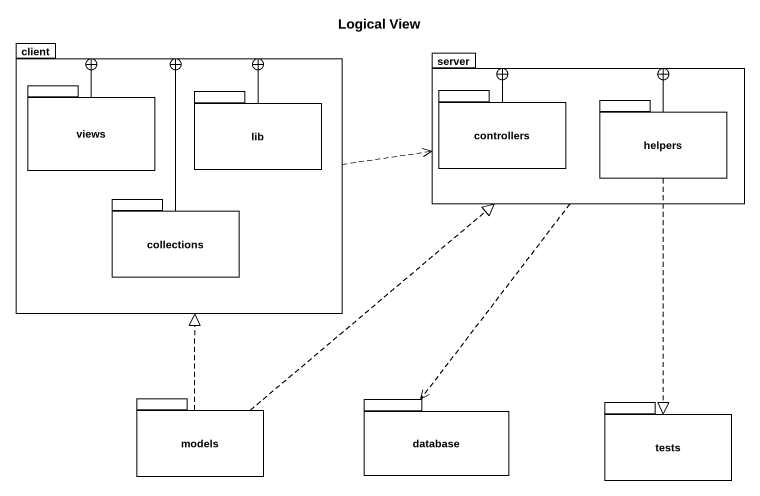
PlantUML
@startuml
title Logical View
package client {
  package views {
  }
  package lib {
  }
  package "collections" as collections_ {
  }
}
package server {
  package controllers {
  }
  package helpers {
  }
}
package models {
}
package "database" as database_ {
}
package tests {
}
client .right.> server
server ..> database_
views -right-+ client
lib --+ client
controllers -right-+ server
helpers -left-+ server
helpers ..|> tests
collections_ -up-+ client
models .up.|> client
models .up.|> server
@enduml
